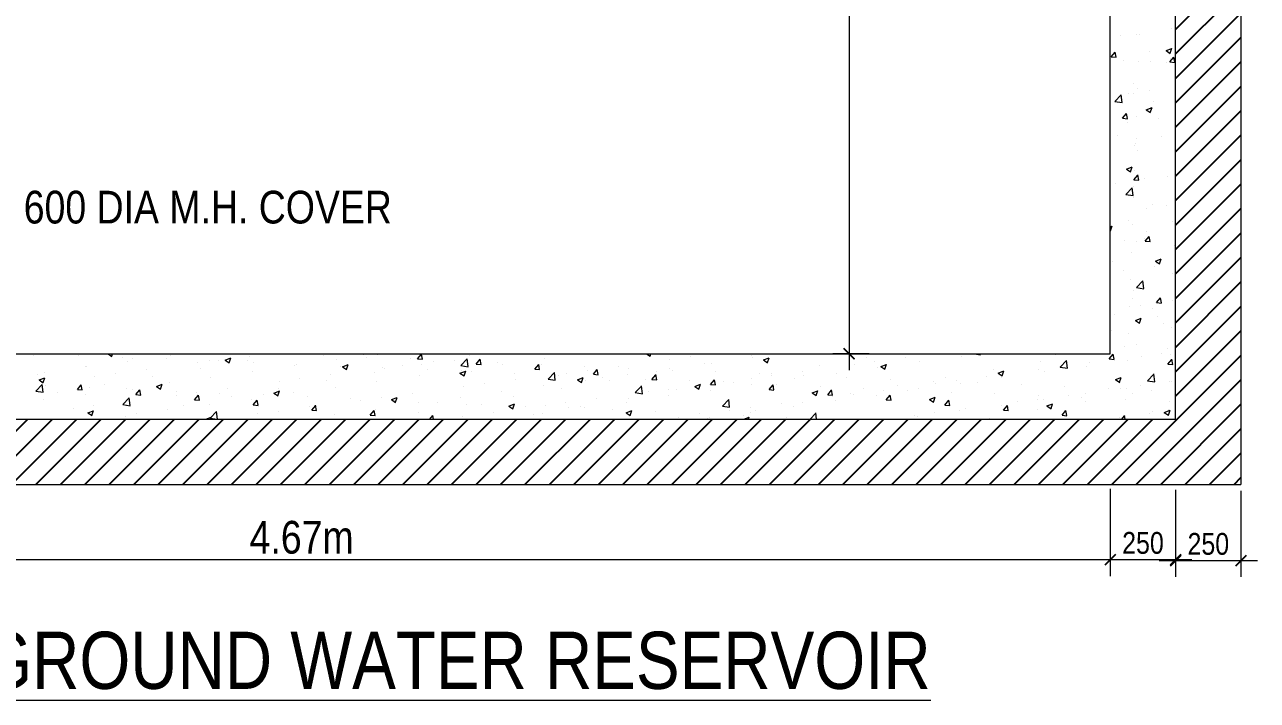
# Model space of a CAD drawing. Header units: inches. Extents: x -100787 to 3653, y -96809 to -8632.
# Drawn here: x -76729.1 to -76502.8, y -94200.9 to -94076.8 of the extents above; entities that cross this region are included whole.
import ezdxf

# ---------------------------------------------------------------- set-up
doc = ezdxf.new("R2010")
doc.units = ezdxf.units.IN
doc.header["$MEASUREMENT"] = 0
doc.header["$PDMODE"] = 99
doc.linetypes.add('ACAD_ISO04W100', pattern=[30.5, 24, -3, 0.5, -3])
doc.linetypes.add('DASHED2', pattern=[0.375, 0.25, -0.125])
for name, color, linetype, lineweight in [('BIG TEXT', 82, 'Continuous', 9), ('DIM', 7, 'Continuous', 15), ('GRID', 8, 'ACAD_ISO04W100', 15), ('TAXT', 150, 'Continuous', 0), ('U.G.W.R.', 130, 'DASHED2', 5), ('wall1', 253, 'Continuous', 13)]:
    doc.layers.add(name, color=color, linetype=linetype, lineweight=lineweight)
doc.layers.add('SECTION', color=7, linetype='Continuous')
doc.styles.get("Standard").update_dxf_attribs({"font": 'ARIALN.TTF'})
doc.dimstyles.new('L-SECTION', dxfattribs={"dimtxt": 4, "dimasz": 2, "dimexe": 3, "dimexo": 1, "dimgap": 1, "dimtad": 1, "dimdec": 0, "dimzin": 3, "dimdsep": 46, "dimlunit": 4, "dimtxsty": 'Standard', "dimblk1": 'ARCHTICK', "dimblk2": 'ARCHTICK', "dimsah": 1, "dimcen": 0.09375, "dimdle": 3, "dimclrd": 6, "dimclre": 6, "dimclrt": 6, "dimadec": 0, "dimazin": 0, "dimtfac": 1, "dimtdec": 0, "dimtofl": 0, "dimtmove": 1, "dimatfit": 3, "dimldrblk": 'ARCHTICK', "dimfxl": 3, "dimtolj": 1, "dimtzin": 0, "dimlwd": -1, "dimlwe": -1, "dimarcsym": 0})

# ---------------------------------------------------------------- blocks, each defined once
blk = doc.blocks.new('_ArchTick')
at = {"layer": 'GRID', "color": 0, "const_width": 0.15}
blk.add_lwpolyline([(-0.5, -0.5), (0.5, 0.5)], dxfattribs=at)
blk = doc.blocks.new('*D708')
at = {"layer": 'Defpoints', "color": 0, "linetype": 'ByBlock'}
for p in [(-76826.76, -94161.1), (-76529.76, -94161.1), (-76529.76, -94175.08)]:
    blk.add_point(p, dxfattribs=at)
at = {"layer": 'DIM', "color": 6}
for p, q in [((-76826.76, -94162.1), (-76826.76, -94178.08)), ((-76529.76, -94162.1), (-76529.76, -94178.08)), ((-76829.76, -94175.08), (-76526.76, -94175.08))]:
    blk.add_line(p, q, dxfattribs=at)
at = {"layer": 'DIM', "color": 6, "linetype": 'ByBlock', "xscale": 2, "yscale": 2, "zscale": 2, "rotation": 180}
blk.add_blockref('_ArchTick', (-76826.76, -94175.08), dxfattribs=at)
at = {"layer": 'DIM', "color": 6, "linetype": 'ByBlock', "xscale": 2, "yscale": 2, "zscale": 2}
blk.add_blockref('_ArchTick', (-76529.76, -94175.08), dxfattribs=at)
at = {"layer": 'DIM', "color": 6, "linetype": 'ByBlock', "insert": (-76678.26, -94171.01), "char_height": 4, "attachment_point": 5}
blk.add_mtext('\\A1;{\\H1.5x;4.67m}', dxfattribs=at)
blk = doc.blocks.new('*D709')
at = {"layer": 'Defpoints', "color": 0, "linetype": 'ByBlock'}
for p in [(-76529.76, -94161.1), (-76517.76, -94161.28), (-76517.76, -94175.08)]:
    blk.add_point(p, dxfattribs=at)
at = {"layer": 'DIM', "color": 6}
for p, q in [((-76529.76, -94162.1), (-76529.76, -94178.08)), ((-76517.76, -94162.28), (-76517.76, -94178.08)), ((-76532.76, -94175.08), (-76514.76, -94175.08))]:
    blk.add_line(p, q, dxfattribs=at)
at = {"layer": 'DIM', "color": 6, "linetype": 'ByBlock', "xscale": 2, "yscale": 2, "zscale": 2, "rotation": 180}
blk.add_blockref('_ArchTick', (-76529.76, -94175.08), dxfattribs=at)
at = {"layer": 'DIM', "color": 6, "linetype": 'ByBlock', "xscale": 2, "yscale": 2, "zscale": 2}
blk.add_blockref('_ArchTick', (-76517.76, -94175.08), dxfattribs=at)
at = {"layer": 'DIM', "color": 6, "linetype": 'ByBlock', "insert": (-76523.76, -94172.03), "char_height": 4, "attachment_point": 5}
blk.add_mtext('\\A1;250', dxfattribs=at)
blk = doc.blocks.new('*D741')
at = {"layer": 'Defpoints', "color": 0, "linetype": 'ByBlock'}
for p in [(-76573.03, -93975.28), (-76577.74, -94137.28), (-76573.03, -94137.28)]:
    blk.add_point(p, dxfattribs=at)
at = {"layer": 'DIM', "color": 6}
for p, q in [((-76577.74, -93972.28), (-76577.74, -94140.28)), ((-76574.03, -93975.28), (-76580.74, -93975.28)), ((-76574.03, -94137.28), (-76580.74, -94137.28))]:
    blk.add_line(p, q, dxfattribs=at)
at = {"layer": 'DIM', "color": 6, "linetype": 'ByBlock', "xscale": 2, "yscale": 2, "zscale": 2}
for p, rotation in [((-76577.74, -93975.28), 90), ((-76577.74, -94137.28), 270)]:
    blk.add_blockref('_ArchTick', p, dxfattribs=dict(at, rotation=rotation))
at = {"layer": 'DIM', "color": 6, "linetype": 'ByBlock', "insert": (-76581.8, -94056.28), "char_height": 4, "attachment_point": 5, "rotation": 90}
blk.add_mtext('\\A1;{\\H1.5x;3.35m}', dxfattribs=at)
blk = doc.blocks.new('*D725')
at = {"layer": 'Defpoints', "color": 0, "linetype": 'ByBlock'}
for p in [(-76517.76, -94161.28), (-76505.76, -94161.46), (-76505.76, -94175.25)]:
    blk.add_point(p, dxfattribs=at)
at = {"layer": 'DIM', "color": 6}
for p, q in [((-76517.76, -94162.28), (-76517.76, -94178.25)), ((-76505.76, -94162.46), (-76505.76, -94178.25)), ((-76520.76, -94175.25), (-76502.76, -94175.25))]:
    blk.add_line(p, q, dxfattribs=at)
at = {"layer": 'DIM', "color": 6, "linetype": 'ByBlock', "xscale": 2, "yscale": 2, "zscale": 2, "rotation": 180}
blk.add_blockref('_ArchTick', (-76517.76, -94175.25), dxfattribs=at)
at = {"layer": 'DIM', "color": 6, "linetype": 'ByBlock', "xscale": 2, "yscale": 2, "zscale": 2}
blk.add_blockref('_ArchTick', (-76505.76, -94175.25), dxfattribs=at)
at = {"layer": 'DIM', "color": 6, "linetype": 'ByBlock', "insert": (-76511.76, -94172.21), "char_height": 4, "attachment_point": 5}
blk.add_mtext('\\A1;250', dxfattribs=at)

msp = doc.modelspace()

# ---------------------------------------------------------------- hatches: boundary and pattern name
at = {"layer": 'SECTION'}
h = msp.add_hatch(dxfattribs=at)
h.set_pattern_fill('ANSI31', color=134, style=0)
h.set_pattern_definition([(45, (-86530.727, -79031.2803), (-2.24506403, 2.24506403), [])])
h.paths.add_polyline_path([(-76850.76, -93951.28), (-76850.76, -94161.28), (-76505.76, -94161.28), (-76505.76, -93951.28)])
h.paths.add_polyline_path([(-76517.76, -93963.28), (-76517.76, -94149.28), (-76838.76, -94149.28), (-76838.76, -93963.28)], flags=16)

# ---------------------------------------------------------------- linework, layer by layer
at = {"layer": 'DIM', "linetype": 'ByBlock'}
for p, q in [((-76527.91, -94078.86), (-76527.91, -94078.86)), ((-76524.88, -94078.66), (-76524.88, -94078.66)), ((-76524.39, -94078.65), (-76524.39, -94078.65)), ((-76518.44, -94077.61), (-76518.44, -94077.61)), ((-76529.59, -94082.75), (-76528.87, -94081.88)), ((-76529.59, -94082.75), (-76528.69, -94082.83)), ((-76528.7, -94082.81), (-76528.87, -94081.87)), ((-76522.53, -94081.81), (-76522.53, -94081.81)), ((-76519.5, -94081.59), (-76518.45, -94081.19)), ((-76519.5, -94081.59), (-76518.75, -94082.1)), ((-76518.83, -94083.69), (-76518.11, -94082.83)), ((-76518.76, -94082.08), (-76518.45, -94081.17)), ((-76518.63, -94083.03), (-76518.63, -94083.03)), ((-76517.94, -94083.75), (-76518.11, -94082.81)), ((-76527.38, -94083.48), (-76527.38, -94083.48)), ((-76524.58, -94083.64), (-76524.58, -94083.64)), ((-76522.38, -94083.52), (-76522.38, -94083.52)), ((-76519.37, -94083.82), (-76519.37, -94083.82)), ((-76518.83, -94083.69), (-76517.93, -94083.77)), ((-76525.49, -94087.61), (-76525.49, -94087.61)), ((-76528.91, -94090.92), (-76527.74, -94089.71)), ((-76527.58, -94091.12), (-76527.75, -94089.69)), ((-76526.33, -94089.44), (-76526.33, -94089.44)), ((-76525.52, -94089.43), (-76525.52, -94089.43)), ((-76524.76, -94088.64), (-76524.76, -94088.64)), ((-76522.57, -94088.95), (-76522.57, -94088.95)), ((-76528.91, -94090.92), (-76527.57, -94091.13)), ((-76523.15, -94092.47), (-76522.09, -94092.07)), ((-76522.41, -94092.96), (-76522.1, -94092.05)), ((-76521.9, -94090.9), (-76521.9, -94090.9)), ((-76527.51, -94094.03), (-76526.79, -94093.17)), ((-76527.51, -94094.03), (-76526.61, -94094.11)), ((-76526.62, -94094.09), (-76526.79, -94093.15)), ((-76524.94, -94093.63), (-76524.94, -94093.63)), ((-76523.15, -94092.47), (-76522.4, -94092.97)), ((-76520.84, -94094.11), (-76520.84, -94094.11)), ((-76526.52, -94094.86), (-76526.52, -94094.86)), ((-76528.44, -94097.1), (-76528.44, -94097.1)), ((-76525.28, -94099.11), (-76525.28, -94099.11)), ((-76525.12, -94098.62), (-76525.12, -94098.62)), ((-76524.92, -94097.65), (-76524.92, -94097.65)), ((-76520.43, -94097.44), (-76520.43, -94097.44)), ((-76524.78, -94100.03), (-76524.78, -94100.03)), ((-76526.79, -94103.35), (-76525.74, -94102.94)), ((-76526.79, -94103.35), (-76526.05, -94103.85)), ((-76526.06, -94103.83), (-76525.75, -94102.93)), ((-76525.31, -94103.62), (-76525.31, -94103.62)), ((-76528.73, -94105.95), (-76528.73, -94105.95)), ((-76525.43, -94105.31), (-76524.7, -94104.45)), ((-76525.43, -94105.31), (-76524.53, -94105.39)), ((-76524.54, -94105.37), (-76524.71, -94104.43)), ((-76523.41, -94105.06), (-76523.41, -94105.06)), ((-76519.26, -94104.7), (-76519.26, -94104.7)), ((-76526.92, -94108.02), (-76525.75, -94106.8)), ((-76526.92, -94108.02), (-76525.59, -94108.22)), ((-76525.59, -94108.21), (-76525.76, -94106.79)), ((-76525.54, -94106.6), (-76525.54, -94106.6)), ((-76525.49, -94108.61), (-76525.49, -94108.61)), ((-76521.94, -94109.9), (-76521.94, -94109.9)), ((-76519.45, -94110.12), (-76519.45, -94110.12)), ((-76517.84, -94109.39), (-76517.76, -94109.35)), ((-76517.84, -94109.39), (-76517.76, -94109.44)), ((-76526.34, -94112.72), (-76526.34, -94112.72)), ((-76523.2, -94110.62), (-76523.2, -94110.62)), ((-76517.88, -94112.48), (-76517.88, -94112.48)), ((-76529.76, -94113.96), (-76529.39, -94113.82)), ((-76529.76, -94114.69), (-76529.7, -94114.73)), ((-76529.71, -94114.71), (-76529.4, -94113.8)), ((-76525.67, -94113.6), (-76525.67, -94113.6)), ((-76523.17, -94114.74), (-76523.17, -94114.74)), ((-76518.33, -94113.06), (-76518.33, -94113.06)), ((-76527.15, -94116.53), (-76527.15, -94116.53)), ((-76524.96, -94116.65), (-76524.96, -94116.65)), ((-76523.39, -94116.04), (-76523.39, -94116.04)), ((-76523.35, -94116.6), (-76522.62, -94115.73)), ((-76523.35, -94116.6), (-76522.45, -94116.67)), ((-76522.46, -94116.66), (-76522.63, -94115.72)), ((-76525.85, -94118.6), (-76525.85, -94118.6)), ((-76518.06, -94117.47), (-76518.06, -94117.47)), ((-76529.32, -94120.35), (-76529.32, -94120.35)), ((-76521.66, -94121.21), (-76521.66, -94121.21)), ((-76521.49, -94120.26), (-76520.44, -94119.86)), ((-76521.49, -94120.26), (-76520.74, -94120.77)), ((-76521.31, -94120.69), (-76521.31, -94120.69)), ((-76520.75, -94120.75), (-76520.45, -94119.84)), ((-76527.34, -94121.95), (-76527.34, -94121.95)), ((-76526.04, -94123.59), (-76526.04, -94123.59)), ((-76524.93, -94125.11), (-76523.76, -94123.89)), ((-76523.6, -94125.3), (-76523.77, -94123.88)), ((-76518.25, -94122.47), (-76518.25, -94122.47)), ((-76525.58, -94125.6), (-76525.58, -94125.6)), ((-76524.93, -94125.11), (-76523.6, -94125.32)), ((-76526.22, -94128.58), (-76526.22, -94128.58)), ((-76525.6, -94127.12), (-76525.6, -94127.12)), ((-76524.23, -94128.35), (-76524.23, -94128.35)), ((-76521.26, -94127.88), (-76520.54, -94127.02)), ((-76521.26, -94127.88), (-76520.37, -94127.96)), ((-76520.37, -94127.94), (-76520.55, -94127)), ((-76518.43, -94127.46), (-76518.43, -94127.46)), ((-76529.08, -94130.03), (-76529.08, -94130.03)), ((-76525.14, -94131.14), (-76524.09, -94130.74)), ((-76524.4, -94131.63), (-76524.1, -94130.72)), ((-76521.99, -94128.89), (-76521.99, -94128.89)), ((-76521.07, -94130.37), (-76521.07, -94130.37)), ((-76529.55, -94133.04), (-76529.55, -94133.04)), ((-76525.14, -94131.14), (-76524.39, -94131.64)), ((-76520.08, -94131.79), (-76520.08, -94131.79)), ((-76518.61, -94132.45), (-76518.61, -94132.45)), ((-76526.4, -94133.58), (-76526.4, -94133.58)), ((-76727.45, -94137.51), (-76727.45, -94137.51)), ((-76719.15, -94137.54), (-76719.15, -94137.54)), ((-76713.8, -94137.28), (-76713.1, -94137.75)), ((-76713.11, -94137.73), (-76712.96, -94137.28)), ((-76702.43, -94137.61), (-76702.43, -94137.61)), ((-76687.9, -94137.69), (-76687.9, -94137.69)), ((-76674.27, -94137.55), (-76674.27, -94137.55)), ((-76667.56, -94137.28), (-76666.83, -94137.34)), ((-76666.84, -94137.33), (-76666.85, -94137.28)), ((-76664.27, -94137.44), (-76664.27, -94137.44)), ((-76656.97, -94138.21), (-76656.24, -94137.35)), ((-76656.08, -94138.27), (-76656.25, -94137.33)), ((-76647.43, -94137.67), (-76647.43, -94137.67)), ((-76644.55, -94137.38), (-76644.55, -94137.38)), ((-76614.92, -94137.28), (-76614.27, -94137.72)), ((-76614.28, -94137.7), (-76614.14, -94137.28)), ((-76595.57, -94137.61), (-76595.57, -94137.61)), ((-76557.05, -94137.68), (-76557.05, -94137.68)), ((-76554.71, -94137.28), (-76553.62, -94137.45)), ((-76553.63, -94137.43), (-76553.65, -94137.28)), ((-76540.68, -94137.28), (-76539.8, -94137.36)), ((-76539.81, -94137.34), (-76539.82, -94137.28)), ((-76529.94, -94138.22), (-76529.22, -94137.36)), ((-76529.05, -94138.28), (-76529.23, -94137.34)), ((-76527.22, -94135.98), (-76527.22, -94135.98)), ((-76525.01, -94135.64), (-76525.01, -94135.64)), ((-76524.02, -94137.71), (-76524.02, -94137.71)), ((-76520.27, -94137.21), (-76520.27, -94137.21)), ((-76519.21, -94136.32), (-76519.21, -94136.32)), ((-76518.79, -94137.45), (-76518.79, -94137.45)), ((-76717.99, -94139.64), (-76717.99, -94139.64)), ((-76717.8, -94139.69), (-76717.8, -94139.69)), ((-76711.15, -94137.88), (-76711.15, -94137.88)), ((-76710.22, -94138.73), (-76710.22, -94138.73)), ((-76709.24, -94138.14), (-76709.24, -94138.14)), ((-76703.14, -94138.21), (-76703.14, -94138.21)), ((-76697.33, -94138.94), (-76697.33, -94138.94)), ((-76696.9, -94139.93), (-76696.9, -94139.93)), ((-76695.13, -94138.55), (-76695.13, -94138.55)), ((-76693.58, -94138.44), (-76693.58, -94138.44)), ((-76692.29, -94138.45), (-76691.24, -94138.04)), ((-76692.29, -94138.45), (-76691.55, -94138.95)), ((-76691.55, -94138.93), (-76691.25, -94138.03)), ((-76688.15, -94138.43), (-76688.15, -94138.43)), ((-76687.12, -94138.89), (-76687.12, -94138.89)), ((-76679.55, -94139.46), (-76679.55, -94139.46)), ((-76679.12, -94139.23), (-76679.12, -94139.23)), ((-76671.84, -94138.4), (-76671.84, -94138.4)), ((-76671.11, -94139.57), (-76671.11, -94139.57)), ((-76670.74, -94139.65), (-76669.69, -94139.24)), ((-76670.74, -94139.65), (-76669.99, -94140.15)), ((-76670, -94140.13), (-76669.69, -94139.23)), ((-76666.26, -94137.89), (-76666.26, -94137.89)), ((-76663.46, -94139.87), (-76663.46, -94139.87)), ((-76663.1, -94139.91), (-76663.1, -94139.91)), ((-76659.71, -94139.38), (-76659.71, -94139.38)), ((-76658.26, -94138.23), (-76658.26, -94138.23)), ((-76656.97, -94138.21), (-76656.07, -94138.29)), ((-76656.18, -94139.17), (-76656.18, -94139.17)), ((-76654.02, -94138.63), (-76654.02, -94138.63)), ((-76650.25, -94138.57), (-76650.25, -94138.57)), ((-76649.02, -94139.44), (-76647.85, -94138.22)), ((-76649.02, -94139.44), (-76647.69, -94139.65)), ((-76647.69, -94139.63), (-76647.86, -94138.21)), ((-76646.21, -94139.15), (-76645.49, -94138.29)), ((-76646.21, -94139.15), (-76645.31, -94139.23)), ((-76645.32, -94139.21), (-76645.49, -94138.27)), ((-76642.24, -94138.91), (-76642.24, -94138.91)), ((-76641.38, -94139.3), (-76641.38, -94139.3)), ((-76635.45, -94140.09), (-76634.73, -94139.23)), ((-76634.56, -94140.15), (-76634.73, -94139.21)), ((-76634.23, -94139.24), (-76634.23, -94139.24)), ((-76633.59, -94138.17), (-76633.59, -94138.17)), ((-76626.23, -94139.58), (-76626.23, -94139.58)), ((-76620.15, -94139.57), (-76620.15, -94139.57)), ((-76618.22, -94139.92), (-76618.22, -94139.92)), ((-76610.68, -94138.32), (-76610.68, -94138.32)), ((-76606.92, -94137.83), (-76606.92, -94137.83)), ((-76604.31, -94139.11), (-76604.31, -94139.11)), ((-76603, -94138.97), (-76603, -94138.97)), ((-76595.43, -94138.01), (-76595.43, -94138.01)), ((-76593.46, -94138.41), (-76592.41, -94138.01)), ((-76593.46, -94138.41), (-76592.72, -94138.92)), ((-76592.72, -94138.9), (-76592.42, -94137.99)), ((-76583.22, -94139.4), (-76583.22, -94139.4)), ((-76576.81, -94139.26), (-76576.81, -94139.26)), ((-76574.48, -94137.9), (-76574.48, -94137.9)), ((-76573.05, -94138.76), (-76573.05, -94138.76)), ((-76572.54, -94139.86), (-76572.54, -94139.86)), ((-76571.9, -94139.62), (-76570.85, -94139.21)), ((-76571.9, -94139.62), (-76571.16, -94140.12)), ((-76571.16, -94140.1), (-76570.86, -94139.2)), ((-76567.37, -94138.02), (-76567.37, -94138.02)), ((-76564.75, -94138.73), (-76564.75, -94138.73)), ((-76542.5, -94138.64), (-76542.5, -94138.64)), ((-76539.18, -94139.7), (-76539.18, -94139.7)), ((-76538.95, -94139.72), (-76537.78, -94138.51)), ((-76538.95, -94139.72), (-76537.62, -94139.93)), ((-76537.62, -94139.92), (-76537.79, -94138.49)), ((-76534.16, -94139.53), (-76534.16, -94139.53)), ((-76533.5, -94138.95), (-76533.5, -94138.95)), ((-76529.94, -94138.22), (-76529.05, -94138.3)), ((-76526.58, -94138.57), (-76526.58, -94138.57)), ((-76519.18, -94139.16), (-76518.46, -94138.3)), ((-76519.18, -94139.16), (-76518.29, -94139.24)), ((-76518.29, -94139.22), (-76518.47, -94138.28)), ((-76726.74, -94141.14), (-76726.74, -94141.14)), ((-76726.45, -94142.08), (-76725.4, -94141.68)), ((-76726.45, -94142.08), (-76725.71, -94142.59)), ((-76725.71, -94142.57), (-76725.41, -94141.66)), ((-76725.5, -94140.75), (-76725.5, -94140.75)), ((-76716.24, -94141.43), (-76716.24, -94141.43)), ((-76712.49, -94140.93), (-76712.49, -94140.93)), ((-76706.81, -94140.18), (-76706.81, -94140.18)), ((-76705.65, -94141.43), (-76705.65, -94141.43)), ((-76694.91, -94141.54), (-76694.91, -94141.54)), ((-76687.34, -94140.58), (-76687.34, -94140.58)), ((-76678.61, -94141.87), (-76678.61, -94141.87)), ((-76673.68, -94142.17), (-76673.68, -94142.17)), ((-76672.93, -94141.12), (-76672.93, -94141.12)), ((-76664.93, -94140.67), (-76664.93, -94140.67)), ((-76656.66, -94141.31), (-76656.66, -94141.31)), ((-76655.09, -94140.24), (-76655.09, -94140.24)), ((-76649.18, -94140.85), (-76648.13, -94140.45)), ((-76649.18, -94140.85), (-76648.43, -94141.35)), ((-76648.96, -94140.26), (-76648.96, -94140.26)), ((-76648.44, -94141.34), (-76648.13, -94140.43)), ((-76647.09, -94140.58), (-76647.09, -94140.58)), ((-76639.08, -94140.92), (-76639.08, -94140.92)), ((-76639.06, -94142.06), (-76639.06, -94142.06)), ((-76635.45, -94140.09), (-76634.55, -94140.17)), ((-76633.01, -94141.92), (-76631.85, -94140.7)), ((-76633.01, -94141.92), (-76631.68, -94142.13)), ((-76631.69, -94142.11), (-76631.85, -94140.69)), ((-76631.07, -94141.26), (-76631.07, -94141.26)), ((-76629.59, -94140.81), (-76629.59, -94140.81)), ((-76627.62, -94142.05), (-76626.57, -94141.65)), ((-76627.62, -94142.05), (-76626.88, -94142.55)), ((-76626.88, -94142.54), (-76626.58, -94141.63)), ((-76626.07, -94142.11), (-76626.07, -94142.11)), ((-76625.83, -94140.32), (-76625.83, -94140.32)), ((-76624.69, -94141.03), (-76623.97, -94140.17)), ((-76624.69, -94141.03), (-76623.79, -94141.11)), ((-76623.8, -94141.09), (-76623.97, -94140.15)), ((-76623.06, -94141.6), (-76623.06, -94141.6)), ((-76621.81, -94142.11), (-76621.81, -94142.11)), ((-76618.49, -94141.15), (-76618.49, -94141.15)), ((-76615.06, -94141.94), (-76615.06, -94141.94)), ((-76613.93, -94141.97), (-76613.21, -94141.11)), ((-76613.93, -94141.97), (-76613.04, -94142.05)), ((-76613.04, -94142.03), (-76613.22, -94141.09)), ((-76613.06, -94140.61), (-76613.06, -94140.61)), ((-76610.7, -94140.02), (-76610.7, -94140.02)), ((-76610.21, -94140.26), (-76610.21, -94140.26)), ((-76603.17, -94142.91), (-76602.45, -94142.05)), ((-76602.28, -94142.98), (-76602.46, -94142.04)), ((-76602.21, -94140.6), (-76602.21, -94140.6)), ((-76595.71, -94141.75), (-76595.71, -94141.75)), ((-76594.2, -94140.94), (-76594.2, -94140.94)), ((-76591.97, -94140.9), (-76591.97, -94140.9)), ((-76591.96, -94141.25), (-76591.96, -94141.25)), ((-76587.82, -94141.88), (-76587.82, -94141.88)), ((-76586.28, -94140.51), (-76586.28, -94140.51)), ((-76586.19, -94141.27), (-76586.19, -94141.27)), ((-76580.12, -94140.82), (-76580.12, -94140.82)), ((-76578.18, -94141.61), (-76578.18, -94141.61)), ((-76570.18, -94141.95), (-76570.18, -94141.95)), ((-76560, -94141.65), (-76560, -94141.65)), ((-76558.09, -94142.19), (-76558.09, -94142.19)), ((-76552.41, -94141.44), (-76552.41, -94141.44)), ((-76551.25, -94140.15), (-76551.25, -94140.15)), ((-76550.35, -94140.82), (-76549.3, -94140.41)), ((-76550.35, -94140.82), (-76549.6, -94141.32)), ((-76549.65, -94141.71), (-76549.65, -94141.71)), ((-76549.61, -94141.3), (-76549.3, -94140.4)), ((-76542.93, -94140.2), (-76542.93, -94140.2)), ((-76541.86, -94140.59), (-76541.86, -94140.59)), ((-76528.79, -94142.02), (-76527.74, -94141.61)), ((-76528.79, -94142.02), (-76528.04, -94142.52)), ((-76528.05, -94142.5), (-76527.75, -94141.6)), ((-76522.94, -94142.21), (-76521.77, -94140.99)), ((-76522.94, -94142.21), (-76521.61, -94142.41)), ((-76521.61, -94142.4), (-76521.78, -94140.97)), ((-76727.08, -94144.12), (-76725.91, -94142.9)), ((-76727.08, -94144.12), (-76725.74, -94144.33)), ((-76725.75, -94144.31), (-76725.91, -94142.89)), ((-76725.72, -94142.67), (-76725.72, -94142.67)), ((-76725.3, -94143.15), (-76725.3, -94143.15)), ((-76723.14, -94144.43), (-76723.14, -94144.43)), ((-76719.44, -94143.84), (-76718.72, -94142.98)), ((-76719.44, -94143.84), (-76718.54, -94143.92)), ((-76718.55, -94143.9), (-76718.72, -94142.96)), ((-76717.29, -94143.49), (-76717.29, -94143.49)), ((-76714.4, -94142.93), (-76714.4, -94142.93)), ((-76710.41, -94143.73), (-76710.41, -94143.73)), ((-76709.28, -94143.82), (-76709.28, -94143.82)), ((-76708.68, -94144.78), (-76707.96, -94143.92)), ((-76707.79, -94144.85), (-76707.96, -94143.91)), ((-76704.9, -94143.28), (-76703.85, -94142.88)), ((-76704.9, -94143.28), (-76704.15, -94143.79)), ((-76704.16, -94143.77), (-76703.85, -94142.86)), ((-76702.61, -94142.6), (-76702.61, -94142.6)), ((-76701.28, -94144.16), (-76701.28, -94144.16)), ((-76697.52, -94144.36), (-76697.52, -94144.36)), ((-76693.27, -94144.5), (-76693.27, -94144.5)), ((-76691.84, -94143.61), (-76691.84, -94143.61)), ((-76683.34, -94144.49), (-76682.29, -94144.08)), ((-76683.34, -94144.49), (-76682.59, -94144.99)), ((-76682.6, -94144.97), (-76682.3, -94144.07)), ((-76682.42, -94143.67), (-76682.42, -94143.67)), ((-76682.37, -94142.36), (-76682.37, -94142.36)), ((-76679.73, -94144.45), (-76679.73, -94144.45)), ((-76672.03, -94143.4), (-76672.03, -94143.4)), ((-76664.45, -94142.44), (-76664.45, -94142.44)), ((-76648.5, -94143.3), (-76648.5, -94143.3)), ((-76644.74, -94142.81), (-76644.74, -94142.81)), ((-76641.56, -94144.29), (-76641.56, -94144.29)), ((-76633.77, -94143.16), (-76633.77, -94143.16)), ((-76630.56, -94143.62), (-76630.56, -94143.62)), ((-76617, -94144.41), (-76615.84, -94143.19)), ((-76617, -94144.41), (-76615.67, -94144.61)), ((-76615.68, -94144.6), (-76615.84, -94143.17)), ((-76614.62, -94144.24), (-76614.62, -94144.24)), ((-76610.87, -94143.74), (-76610.87, -94143.74)), ((-76609.47, -94143.91), (-76609.47, -94143.91)), ((-76607.05, -94142.27), (-76607.05, -94142.27)), ((-76606.06, -94143.25), (-76605.01, -94142.85)), ((-76606.06, -94143.25), (-76605.32, -94143.76)), ((-76605.33, -94143.74), (-76605.02, -94142.83)), ((-76605.19, -94143), (-76605.19, -94143)), ((-76603.18, -94143.96), (-76603.18, -94143.96)), ((-76603.17, -94142.91), (-76602.28, -94142.99)), ((-76600.72, -94142.4), (-76600.72, -94142.4)), ((-76599.04, -94142.61), (-76599.04, -94142.61)), ((-76595.61, -94143), (-76595.61, -94143)), ((-76592.41, -94143.85), (-76591.69, -94142.99)), ((-76592.41, -94143.85), (-76591.52, -94143.93)), ((-76591.52, -94143.92), (-76591.7, -94142.98)), ((-76591.04, -94142.95), (-76591.04, -94142.95)), ((-76584.51, -94144.45), (-76583.46, -94144.05)), ((-76584.51, -94144.45), (-76583.76, -94144.96)), ((-76583.77, -94144.94), (-76583.46, -94144.03)), ((-76583.03, -94143.29), (-76583.03, -94143.29)), ((-76581.66, -94144.8), (-76580.93, -94143.93)), ((-76580.77, -94144.86), (-76580.94, -94143.92)), ((-76575.02, -94143.63), (-76575.02, -94143.63)), ((-76571.32, -94143.93), (-76571.32, -94143.93)), ((-76568.75, -94143.15), (-76568.75, -94143.15)), ((-76567.01, -94143.97), (-76567.01, -94143.97)), ((-76564.93, -94143.73), (-76564.93, -94143.73)), ((-76562.17, -94142.29), (-76562.17, -94142.29)), ((-76561.84, -94142.69), (-76561.84, -94142.69)), ((-76559.01, -94144.3), (-76559.01, -94144.3)), ((-76557.23, -94142.67), (-76557.23, -94142.67)), ((-76554.16, -94142.63), (-76554.16, -94142.63)), ((-76546.15, -94142.97), (-76546.15, -94142.97)), ((-76538.15, -94143.3), (-76538.15, -94143.3)), ((-76530.14, -94143.64), (-76530.14, -94143.64)), ((-76527.97, -94143.62), (-76527.97, -94143.62)), ((-76526.77, -94143.56), (-76526.77, -94143.56)), ((-76524.21, -94143.13), (-76524.21, -94143.13)), ((-76522.13, -94143.98), (-76522.13, -94143.98)), ((-76518.97, -94142.44), (-76518.97, -94142.44)), ((-76518.53, -94142.38), (-76518.53, -94142.38)), ((-76725.68, -94145.74), (-76725.68, -94145.74)), ((-76717.98, -94144.69), (-76717.98, -94144.69)), ((-76711.07, -94146.6), (-76709.9, -94145.39)), ((-76711.07, -94146.6), (-76709.73, -94146.81)), ((-76710.75, -94146.1), (-76710.75, -94146.1)), ((-76709.74, -94146.79), (-76709.91, -94145.37)), ((-76708.68, -94144.78), (-76707.78, -94144.86)), ((-76701.28, -94144.85), (-76701.28, -94144.85)), ((-76699.92, -94146.68), (-76699.92, -94146.68)), ((-76697.92, -94145.72), (-76697.2, -94144.86)), ((-76697.92, -94145.72), (-76697.03, -94145.8)), ((-76697.03, -94145.79), (-76697.21, -94144.85)), ((-76695.1, -94146.54), (-76695.1, -94146.54)), ((-76691.17, -94145.18), (-76691.17, -94145.18)), ((-76687.52, -94145.58), (-76687.52, -94145.58)), ((-76687.16, -94146.67), (-76686.44, -94145.8)), ((-76687.16, -94146.67), (-76686.27, -94146.74)), ((-76686.27, -94146.73), (-76686.45, -94145.79)), ((-76685.26, -94144.84), (-76685.26, -94144.84)), ((-76677.26, -94145.18), (-76677.26, -94145.18)), ((-76676.4, -94147.61), (-76675.68, -94146.75)), ((-76675.51, -94147.67), (-76675.69, -94146.73)), ((-76669.25, -94145.52), (-76669.25, -94145.52)), ((-76667.41, -94145.79), (-76667.41, -94145.79)), ((-76663.65, -94145.3), (-76663.65, -94145.3)), ((-76661.78, -94145.69), (-76660.73, -94145.28)), ((-76661.78, -94145.69), (-76661.04, -94146.19)), ((-76661.24, -94145.85), (-76661.24, -94145.85)), ((-76661.04, -94146.17), (-76660.74, -94145.27)), ((-76657.97, -94144.55), (-76657.97, -94144.55)), ((-76656.84, -94146.31), (-76656.84, -94146.31)), ((-76653.23, -94146.19), (-76653.23, -94146.19)), ((-76649.14, -94145.25), (-76649.14, -94145.25)), ((-76648.05, -94146.62), (-76648.05, -94146.62)), ((-76645.23, -94146.53), (-76645.23, -94146.53)), ((-76640.22, -94146.89), (-76639.17, -94146.49)), ((-76639.49, -94147.38), (-76639.18, -94146.47)), ((-76639.3, -94145.12), (-76639.3, -94145.12)), ((-76633.53, -94146.73), (-76633.53, -94146.73)), ((-76629.78, -94146.23), (-76629.78, -94146.23)), ((-76624.1, -94145.49), (-76624.1, -94145.49)), ((-76618.68, -94146.14), (-76618.68, -94146.14)), ((-76618.21, -94145.41), (-76618.21, -94145.41)), ((-76610.89, -94145.02), (-76610.89, -94145.02)), ((-76601, -94146.89), (-76599.83, -94145.67)), ((-76599.67, -94147.08), (-76599.83, -94145.66)), ((-76590.22, -94146.42), (-76590.22, -94146.42)), ((-76586.24, -94146.15), (-76586.24, -94146.15)), ((-76581.66, -94144.8), (-76580.76, -94144.87)), ((-76580.75, -94145.18), (-76580.75, -94145.18)), ((-76580.3, -94145.81), (-76580.3, -94145.81)), ((-76577.49, -94144.65), (-76577.49, -94144.65)), ((-76577, -94144.68), (-76577, -94144.68)), ((-76572.72, -94144.85), (-76572.72, -94144.85)), ((-76570.9, -94145.74), (-76570.17, -94144.88)), ((-76570.9, -94145.74), (-76570, -94145.82)), ((-76570.01, -94145.8), (-76570.18, -94144.86)), ((-76562.95, -94145.65), (-76561.9, -94145.25)), ((-76562.95, -94145.65), (-76562.2, -94146.16)), ((-76562.21, -94146.14), (-76561.91, -94145.23)), ((-76560.14, -94146.68), (-76559.41, -94145.82)), ((-76560.14, -94146.68), (-76559.24, -94146.76)), ((-76559.25, -94146.74), (-76559.42, -94145.8)), ((-76551, -94144.64), (-76551, -94144.64)), ((-76549.83, -94146.7), (-76549.83, -94146.7)), ((-76549.38, -94147.62), (-76548.66, -94146.76)), ((-76548.49, -94147.68), (-76548.66, -94146.74)), ((-76546.88, -94146.11), (-76546.88, -94146.11)), ((-76543.12, -94145.62), (-76543.12, -94145.62)), ((-76542.99, -94144.98), (-76542.99, -94144.98)), ((-76542.04, -94145.58), (-76542.04, -94145.58)), ((-76541.39, -94146.86), (-76540.34, -94146.45)), ((-76540.65, -94147.34), (-76540.35, -94146.44)), ((-76537.44, -94144.87), (-76537.44, -94144.87)), ((-76534.98, -94145.32), (-76534.98, -94145.32)), ((-76534.37, -94146.09), (-76534.37, -94146.09)), ((-76534.34, -94144.52), (-76534.34, -94144.52)), ((-76526.98, -94145.66), (-76526.98, -94145.66)), ((-76525.63, -94144.59), (-76525.63, -94144.59)), ((-76518.97, -94146), (-76518.97, -94146)), ((-76720.19, -94147.34), (-76720.19, -94147.34)), ((-76717.5, -94148.12), (-76716.45, -94147.72)), ((-76717.5, -94148.12), (-76716.75, -94148.63)), ((-76716.76, -94148.61), (-76716.46, -94147.7)), ((-76716.43, -94146.85), (-76716.43, -94146.85)), ((-76710.59, -94148.72), (-76710.59, -94148.72)), ((-76708.67, -94148.18), (-76708.67, -94148.18)), ((-76702.8, -94147.59), (-76702.8, -94147.59)), ((-76695.83, -94149.28), (-76694.89, -94148.92)), ((-76695.06, -94149.09), (-76693.89, -94147.87)), ((-76695.02, -94149.28), (-76694.9, -94148.9)), ((-76693.73, -94149.28), (-76693.9, -94147.85)), ((-76686.32, -94148.28), (-76686.32, -94148.28)), ((-76682.56, -94147.79), (-76682.56, -94147.79)), ((-76676.88, -94147.04), (-76676.88, -94147.04)), ((-76676.4, -94147.61), (-76675.51, -94147.69)), ((-76672.21, -94148.39), (-76672.21, -94148.39)), ((-76665.65, -94148.55), (-76664.92, -94147.69)), ((-76665.65, -94148.55), (-76664.75, -94148.63)), ((-76664.76, -94148.61), (-76664.93, -94147.67)), ((-76664.63, -94147.43), (-76664.63, -94147.43)), ((-76656.8, -94148.12), (-76656.8, -94148.12)), ((-76654.71, -94149.28), (-76654.16, -94148.63)), ((-76654.05, -94149.28), (-76654.17, -94148.61)), ((-76648.69, -94148.72), (-76648.69, -94148.72)), ((-76643.01, -94147.97), (-76643.01, -94147.97)), ((-76640.22, -94146.89), (-76639.48, -94147.39)), ((-76637.22, -94146.87), (-76637.22, -94146.87)), ((-76635.71, -94148.41), (-76635.71, -94148.41)), ((-76633.95, -94148.16), (-76633.95, -94148.16)), ((-76629.21, -94147.21), (-76629.21, -94147.21)), ((-76626.96, -94146.91), (-76626.96, -94146.91)), ((-76626.25, -94147.1), (-76626.25, -94147.1)), ((-76621.2, -94147.55), (-76621.2, -94147.55)), ((-76618.67, -94148.09), (-76617.62, -94147.69)), ((-76618.67, -94148.09), (-76617.92, -94148.59)), ((-76617.93, -94148.58), (-76617.62, -94147.67)), ((-76613.2, -94147.88), (-76613.2, -94147.88)), ((-76609.13, -94148.91), (-76609.13, -94148.91)), ((-76605.19, -94148.22), (-76605.19, -94148.22)), ((-76603.37, -94148.95), (-76603.37, -94148.95)), ((-76601, -94146.89), (-76599.66, -94147.09)), ((-76599.66, -94147.66), (-76599.66, -94147.66)), ((-76597.18, -94148.56), (-76597.18, -94148.56)), ((-76597.08, -94149.28), (-76596.06, -94148.89)), ((-76596.2, -94149.28), (-76596.07, -94148.87)), ((-76595.91, -94147.17), (-76595.91, -94147.17)), ((-76595.79, -94147.99), (-76595.79, -94147.99)), ((-76594.99, -94147.65), (-76594.99, -94147.65)), ((-76589.17, -94148.9), (-76589.17, -94148.9)), ((-76588, -94146.87), (-76588, -94146.87)), ((-76584.9, -94149.28), (-76583.82, -94148.15)), ((-76583.69, -94149.28), (-76583.83, -94148.14)), ((-76565.79, -94148.6), (-76565.79, -94148.6)), ((-76565.11, -94148.72), (-76565.11, -94148.72)), ((-76562.03, -94148.11), (-76562.03, -94148.11)), ((-76557.41, -94147.66), (-76557.41, -94147.66)), ((-76556.35, -94147.36), (-76556.35, -94147.36)), ((-76549.38, -94147.62), (-76548.48, -94147.7)), ((-76543.12, -94147.59), (-76543.12, -94147.59)), ((-76541.39, -94146.86), (-76540.65, -94147.36)), ((-76538.62, -94148.56), (-76537.9, -94147.7)), ((-76538.62, -94148.56), (-76537.72, -94148.64)), ((-76537.73, -94148.62), (-76537.9, -94147.68)), ((-76528.16, -94149.04), (-76528.16, -94149.04)), ((-76527.67, -94149.28), (-76527.14, -94148.64)), ((-76527.02, -94149.28), (-76527.14, -94148.62)), ((-76526.95, -94148.56), (-76526.95, -94148.56)), ((-76522.48, -94148.3), (-76522.48, -94148.3)), ((-76522.03, -94147.88), (-76522.03, -94147.88)), ((-76519.84, -94148.06), (-76518.79, -94147.65)), ((-76519.84, -94148.06), (-76519.09, -94148.56)), ((-76519.16, -94147.43), (-76519.16, -94147.43)), ((-76519.1, -94148.54), (-76518.79, -94147.64)), ((-76695.06, -94149.09), (-76693.8, -94149.28)), ((-76652.44, -94149.22), (-76652.44, -94149.22)), ((-76603.74, -94149.16), (-76603.74, -94149.16)), ((-76581.17, -94149.24), (-76581.17, -94149.24)), ((-76551.87, -94149.1), (-76551.87, -94149.1))]:
    msp.add_line(p, q, dxfattribs=at)
at = {"layer": 'U.G.W.R.', "linetype": 'ByBlock'}
for p, q in [((-76517.76, -94149.28), (-76517.76, -93963.28)), ((-76529.76, -94137.28), (-76529.76, -93975.28)), ((-76826.76, -94137.28), (-76529.76, -94137.28)), ((-76838.76, -94149.28), (-76517.76, -94149.28))]:
    msp.add_line(p, q, dxfattribs=at)
at = {"layer": 'wall1', "ltscale": 0.1}
for p in [(-76505.76, -93951.28), (-76850.76, -94161.28)]:
    msp.add_line(p, (-76505.76, -94161.28), dxfattribs=at)

# ---------------------------------------------------------------- texts
at = {"layer": 'BIG TEXT'}
msp.add_text('%%uPLAN FOR UNDERGROUND WATER RESERVOIR', height=10.5, dxfattribs=at).set_placement((-76843.34, -94198.81))
at = {"layer": 'TAXT', "ltscale": 7}
msp.add_text('600 DIA M.H. COVER', height=6, dxfattribs=at).set_placement((-76729.29, -94113.34))

# ---------------------------------------------------------------- dimensions: what is measured, and where the dimension line sits
at = {"layer": 'DIM', "linetype": 'ByBlock'}
dim = msp.add_linear_dim(base=(-76577.74, -94137.28), p1=(-76573.03, -93975.28), p2=(-76573.03, -94137.28), angle=90, text='{\\H1.5x;3.35m}', dimstyle='L-SECTION', override={"dimtmove": 1}, dxfattribs=at)
dim.commit()
dim.dimension.update_dxf_attribs({"geometry": '*D741', "text_midpoint": (-76581.8, -94056.28)})
dim = msp.add_linear_dim(base=(-76529.76, -94175.08), p1=(-76826.76, -94161.1), p2=(-76529.76, -94161.1), text='{\\H1.5x;4.67m}', dimstyle='L-SECTION', override={"dimtmove": 1}, dxfattribs=at)
dim.commit()
dim.dimension.update_dxf_attribs({"geometry": '*D708', "text_midpoint": (-76678.26, -94171.01)})
for base, p1, p2, picture, middle in [((-76517.76, -94175.08), (-76529.76, -94161.1), (-76517.76, -94161.28), '*D709', (-76523.76, -94175.08)), ((-76505.76, -94175.25), (-76517.76, -94161.28), (-76505.76, -94161.46), '*D725', (-76511.76, -94175.25))]:
    dim = msp.add_linear_dim(base=base, p1=p1, p2=p2, text='250', dimstyle='L-SECTION', override={"dimtmove": 1}, dxfattribs=at)
    dim.commit()
    dim.dimension.update_dxf_attribs({"geometry": picture, "text_midpoint": middle, "dimtype": 160})

doc.saveas('drawing.dxf')
